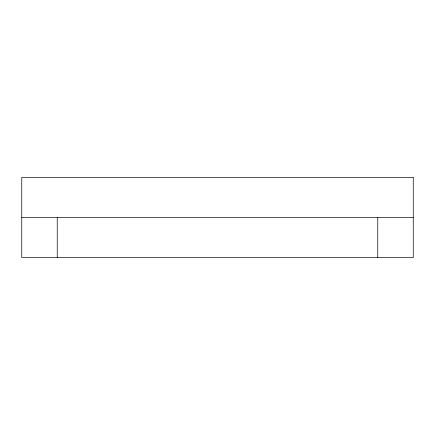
<?xml version="1.0" encoding="UTF-8"?>
<svg xmlns="http://www.w3.org/2000/svg" width="435" height="435" viewBox="0 0 435 435"><rect width="100%" height="100%" fill="white"/><g stroke="black" fill="none" stroke-linecap="round" stroke-linejoin="round"><path stroke-width="0.65" d="M21.75 217.5L413.25 217.5M377.765 217.5L377.765 257.563M57.235 217.5L57.235 257.563M413.25 177.436L21.75 177.436L21.75 257.563L413.25 257.563L413.25 177.436"/></g></svg>
